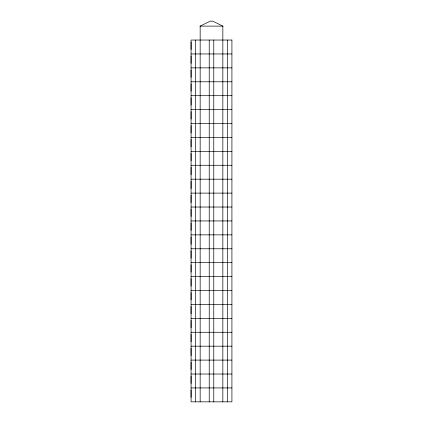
<?xml version="1.0" encoding="UTF-8"?>
<svg xmlns="http://www.w3.org/2000/svg" width="423" height="423" viewBox="0 0 423 423"><rect width="100%" height="100%" fill="white"/><g stroke="black" fill="none" stroke-linecap="round" stroke-linejoin="round"><path stroke-width="0.63" d="M199.91 26.12L223.085 26.12M191.08 42.025L191.08 49.48M191.08 53.954L231.92 53.954M191.08 55.942L191.08 63.397M191.08 67.87L231.92 67.87M191.08 69.853L191.08 77.309M191.08 81.782L231.92 81.782M191.08 83.77L191.08 91.225M191.08 95.698L231.92 95.698M191.08 97.687L191.08 105.142M191.08 109.615L231.92 109.615M191.08 111.603L191.08 119.059M191.08 123.532L231.92 123.532M191.08 125.52L191.08 132.975M191.08 137.449L231.92 137.449M191.08 139.437L191.08 146.892M191.08 151.365L231.92 151.365M191.08 153.353L191.08 160.809M191.08 165.277L231.92 165.277M191.08 167.265L191.08 174.72M191.08 179.193L231.92 179.193M191.08 181.181L191.08 188.637M191.08 193.11L231.92 193.11M191.08 195.098L191.08 202.554M191.08 207.027L231.92 207.027M191.08 209.015L191.08 216.47M191.08 220.943L231.92 220.943M191.08 222.932L191.08 230.387M191.08 234.86L231.92 234.86M191.08 236.848L191.08 244.304M191.08 248.777L231.92 248.777M191.08 250.765L191.08 258.22M191.08 262.688L231.92 262.688M191.08 264.676L191.08 272.132M191.08 276.605L231.92 276.605M191.08 278.593L191.08 286.048M191.08 290.522L231.92 290.522M191.08 292.51L191.08 299.965M191.08 304.438L231.92 304.438M191.08 306.426L191.08 313.882M191.08 318.355L231.92 318.355M191.08 320.343L191.08 327.799M191.08 332.272L231.92 332.272M191.08 334.26L191.08 341.715M191.08 346.188L231.92 346.188M191.08 348.177L191.08 355.627M191.08 360.1L231.92 360.1M191.08 362.088L191.08 369.543M191.08 374.017L231.92 374.017M191.08 376.005L191.08 383.46M191.08 387.933L231.92 387.933M191.08 389.921L191.08 397.377M227.384 40.037L227.384 401.85M222.842 401.85L222.842 26.12L212.748 21.15L210.252 21.15L200.158 26.12L200.158 401.85M213.768 40.037L213.768 401.85M209.232 40.037L209.232 401.85M195.616 40.037L195.616 401.85M231.92 40.037L191.08 40.037L191.08 401.85L231.92 401.85L231.92 40.037"/></g></svg>
